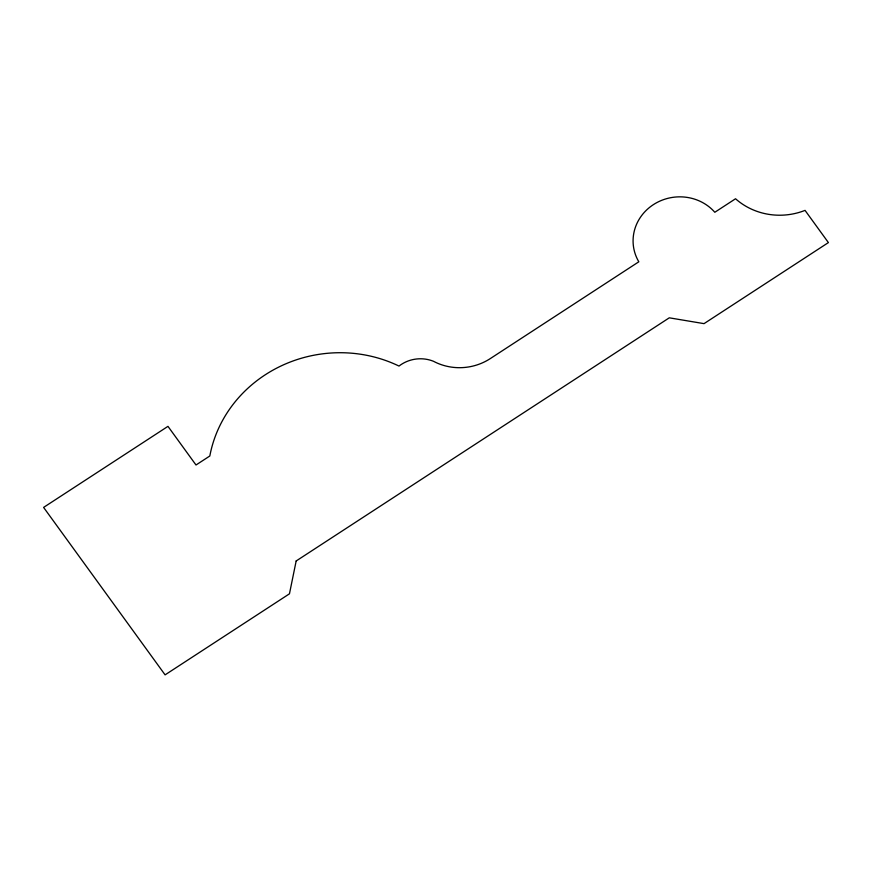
<?xml version="1.0" encoding="UTF-8"?>
<svg xmlns="http://www.w3.org/2000/svg" width="872" height="872" viewBox="0 0 872 872"><rect width="100%" height="100%" fill="white"/><g stroke="black" fill="none" stroke-linecap="round" stroke-linejoin="round"><path stroke-width="1.31" d="M296.164 560.979L289.46 593.81L165.091 674.863L43.6 507.406L167.969 426.353L196.004 464.994L209.825 455.991A130.397 122.614 -7.3 0 1 398.995 366.066A33.365 31.37 -7.3 0 1 433.526 361.302A53.541 50.347 -7.3 0 0 490.282 358.599L638.816 261.796A46.107 43.349 -7.3 0 1 653.335 204.669A46.107 43.349 -7.3 0 1 714.811 212.267L735.543 198.762A65.117 61.225 -7.3 0 0 805.041 210.381L828.4 242.59L704.031 323.643L669.282 317.822L296.164 560.979"/></g></svg>
